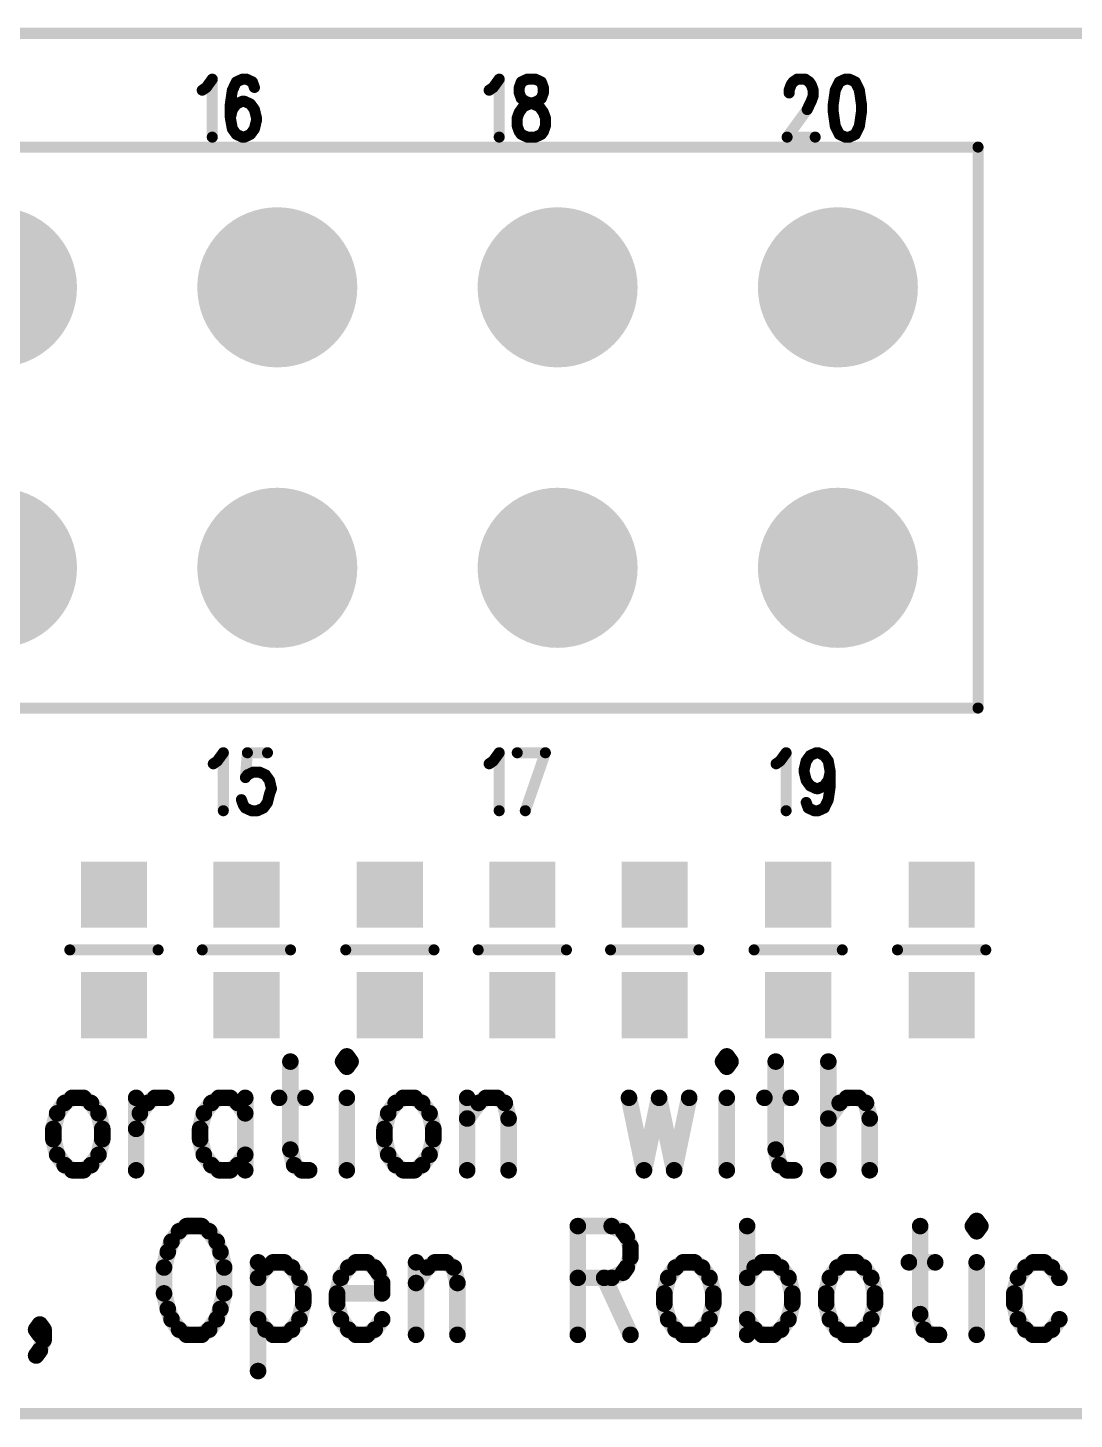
# Model space of a CAD drawing. Extents: x 97 to 206, y 100 to 175.
# Drawn here: x 166.82 to 176.3, y 162.45 to 175.05 of the extents above; entities that cross this region are included whole.
import ezdxf

# ---------------------------------------------------------------- set-up
doc = ezdxf.new("R2010")
doc.units = 0
doc.layers.get('0').update_dxf_attribs({"linetype": 'CONTINUOUS'})
doc.layers.add('MASK-TOP_PHO', color=10, linetype='CONTINUOUS')
doc.layers.add('SILK-TOP_PHO', color=9, linetype='CONTINUOUS')

# ---------------------------------------------------------------- blocks, each defined once
blk = doc.blocks.new('ROUND_1')
at = {"const_width": 0.050038}
blk.add_lwpolyline([(-0.025018, 0, 1), (0.025018, 0, 1)], format="xyb", close=True, dxfattribs=at)
blk = doc.blocks.new('ROUND_61')
at = {"const_width": 0.075056}
blk.add_lwpolyline([(-0.037528, 0, 1), (0.037528, 0, 1)], format="xyb", close=True, dxfattribs=at)
blk = doc.blocks.new('SQUARE_191')
blk.add_solid([(0.299974, 0.299974), (0.299974, -0.299974), (-0.299974, 0.299974), (-0.299974, -0.299974)])
blk = doc.blocks.new('ROUND_235')
at = {"const_width": 0.725042}
blk.add_lwpolyline([(-0.362522, 0, 1), (0.362522, 0, 1)], format="xyb", close=True, dxfattribs=at)

msp = doc.modelspace()

# ---------------------------------------------------------------- linework, layer by layer
at = {"layer": 'MASK-TOP_PHO', "const_width": 0.100076}
msp.add_lwpolyline([(102.00005, 174.999904), (203.000102, 174.999904)], dxfattribs=at)
at = {"layer": 'SILK-TOP_PHO'}
for points, const_width in [([(102.00005, 174.999904), (203.000102, 174.999904)], 0.100076), ([(168.43629, 174.509938), (168.4909, 174.585122)], 0.100076), ([(168.4909, 174.585122), (168.4909, 174.060104)], 0.100076), ([(168.763696, 174.585122), (168.709086, 174.559976)], 0.100076), ([(168.800018, 174.585122), (168.763696, 174.585122)], 0.100076), ([(168.854628, 174.559976), (168.800018, 174.585122)], 0.100076), ([(171.036488, 174.509938), (171.090844, 174.585122)], 0.100076), ([(171.090844, 174.585122), (171.090844, 174.060104)], 0.100076), ([(171.345352, 174.585122), (171.290996, 174.559976)], 0.100076), ([(171.41825, 174.585122), (171.345352, 174.585122)], 0.100076), ([(171.472606, 174.559976), (171.41825, 174.585122)], 0.100076), ([(173.754542, 174.559976), (173.790864, 174.585122)], 0.100076), ([(173.790864, 174.585122), (173.863762, 174.585122)], 0.100076), ([(173.863762, 174.585122), (173.900084, 174.559976)], 0.100076), ([(174.227236, 174.585122), (174.172626, 174.559976)], 0.100076), ([(174.263558, 174.585122), (174.227236, 174.585122)], 0.100076), ([(174.318168, 174.559976), (174.263558, 174.585122)], 0.100076), ([(168.399968, 174.485046), (168.43629, 174.509938)], 0.100076), ([(168.672764, 174.485046), (168.654476, 174.360078)], 0.100076), ([(168.709086, 174.559976), (168.672764, 174.485046)], 0.100076), ([(168.872662, 174.509938), (168.854628, 174.559976)], 0.100076), ([(170.999912, 174.485046), (171.036488, 174.509938)], 0.100076), ([(171.290996, 174.559976), (171.272708, 174.509938)], 0.100076), ([(171.272708, 174.509938), (171.272708, 174.4599)], 0.100076), ([(171.272708, 174.4599), (171.290996, 174.410116)], 0.100076), ([(171.490894, 174.509938), (171.472606, 174.559976)], 0.100076), ([(171.472606, 174.410116), (171.490894, 174.4599)], 0.100076), ([(171.490894, 174.4599), (171.490894, 174.509938)], 0.100076), ([(173.71822, 174.485046), (173.736254, 174.535084)], 0.100076), ([(173.71822, 174.4599), (173.71822, 174.485046)], 0.100076), ([(173.736254, 174.535084), (173.754542, 174.559976)], 0.100076), ([(173.900084, 174.559976), (173.918118, 174.535084)], 0.100076), ([(173.918118, 174.535084), (173.936406, 174.485046)], 0.100076), ([(173.936406, 174.485046), (173.936406, 174.435008)], 0.100076), ([(174.136304, 174.485046), (174.11827, 174.360078)], 0.100076), ([(174.172626, 174.559976), (174.136304, 174.485046)], 0.100076), ([(174.35449, 174.485046), (174.318168, 174.559976)], 0.100076), ([(174.372778, 174.360078), (174.35449, 174.485046)], 0.100076), ([(168.654476, 174.360078), (168.654476, 174.23511)], 0.100076), ([(168.709086, 174.360078), (168.672764, 174.31004)], 0.100076), ([(168.763696, 174.38497), (168.709086, 174.360078)], 0.100076), ([(168.78173, 174.38497), (168.763696, 174.38497)], 0.100076), ([(168.83634, 174.360078), (168.78173, 174.38497)], 0.100076), ([(168.872662, 174.31004), (168.83634, 174.360078)], 0.100076), ([(171.272708, 174.284894), (171.30903, 174.334932)], 0.100076), ([(171.290996, 174.410116), (171.327318, 174.38497)], 0.100076), ([(171.30903, 174.334932), (171.36364, 174.360078)], 0.100076), ([(171.327318, 174.38497), (171.399962, 174.360078)], 0.100076), ([(171.36364, 174.360078), (171.436284, 174.38497)], 0.100076), ([(171.399962, 174.360078), (171.454572, 174.334932)], 0.100076), ([(171.436284, 174.38497), (171.472606, 174.410116)], 0.100076), ([(171.454572, 174.334932), (171.490894, 174.284894)], 0.100076), ([(173.918118, 174.38497), (173.881796, 174.31004)], 0.100076), ([(173.936406, 174.435008), (173.918118, 174.38497)], 0.100076), ([(174.11827, 174.360078), (174.11827, 174.284894)], 0.100076), ([(174.372778, 174.284894), (174.372778, 174.360078)], 0.100076), ([(168.672764, 174.31004), (168.654476, 174.23511)], 0.100076), ([(168.654476, 174.23511), (168.672764, 174.135034)], 0.100076), ([(168.89095, 174.23511), (168.872662, 174.31004)], 0.100076), ([(168.872662, 174.135034), (168.89095, 174.209964)], 0.100076), ([(168.89095, 174.209964), (168.89095, 174.23511)], 0.100076), ([(171.25442, 174.23511), (171.272708, 174.284894)], 0.100076), ([(171.25442, 174.159926), (171.25442, 174.23511)], 0.100076), ([(171.490894, 174.284894), (171.509182, 174.23511)], 0.100076), ([(171.509182, 174.23511), (171.509182, 174.159926)], 0.100076), ([(173.881796, 174.31004), (173.699932, 174.060104)], 0.100076), ([(174.11827, 174.284894), (174.136304, 174.159926)], 0.100076), ([(174.35449, 174.159926), (174.372778, 174.284894)], 0.100076), ([(168.672764, 174.135034), (168.709086, 174.084996)], 0.100076), ([(168.709086, 174.084996), (168.763696, 174.060104)], 0.100076), ([(168.78173, 174.060104), (168.83634, 174.084996)], 0.100076), ([(168.83634, 174.084996), (168.872662, 174.135034)], 0.100076), ([(171.272708, 174.109888), (171.25442, 174.159926)], 0.100076), ([(171.290996, 174.084996), (171.272708, 174.109888)], 0.100076), ([(171.345352, 174.060104), (171.290996, 174.084996)], 0.100076), ([(171.472606, 174.084996), (171.41825, 174.060104)], 0.100076), ([(171.490894, 174.109888), (171.472606, 174.084996)], 0.100076), ([(171.509182, 174.159926), (171.490894, 174.109888)], 0.100076), ([(174.136304, 174.159926), (174.172626, 174.084996)], 0.100076), ([(174.172626, 174.084996), (174.227236, 174.060104)], 0.100076), ([(174.263558, 174.060104), (174.318168, 174.084996)], 0.100076), ([(174.318168, 174.084996), (174.35449, 174.159926)], 0.100076), ([(163.999926, 173.969934), (175.429926, 173.969934)], 0.100076), ([(168.763696, 174.060104), (168.78173, 174.060104)], 0.100076), ([(171.41825, 174.060104), (171.345352, 174.060104)], 0.100076), ([(173.699932, 174.060104), (173.95444, 174.060104)], 0.100076), ([(174.227236, 174.060104), (174.263558, 174.060104)], 0.100076), ([(175.429926, 173.969934), (175.429926, 168.889934)], 0.100076), ([(175.429926, 168.889934), (150.029926, 168.889934)], 0.100076), ([(168.536366, 168.410128), (168.590976, 168.485058)], 0.100076), ([(168.590976, 168.485058), (168.590976, 167.96004)], 0.100076), ([(168.809162, 168.485058), (168.790874, 168.260014)], 0.100076), ([(168.991026, 168.485058), (168.809162, 168.485058)], 0.100076), ([(171.036488, 168.410128), (171.090844, 168.485058)], 0.100076), ([(171.090844, 168.485058), (171.090844, 167.96004)], 0.100076), ([(171.25442, 168.485058), (171.509182, 168.485058)], 0.100076), ([(171.509182, 168.485058), (171.327318, 167.96004)], 0.100076), ([(173.636432, 168.410128), (173.690788, 168.485058)], 0.100076), ([(173.690788, 168.485058), (173.690788, 167.96004)], 0.100076), ([(173.872652, 168.410128), (173.908974, 168.459912)], 0.100076), ([(173.908974, 168.459912), (173.963584, 168.485058)], 0.100076), ([(173.963584, 168.485058), (173.981872, 168.485058)], 0.100076), ([(173.981872, 168.485058), (174.036482, 168.459912)], 0.100076), ([(174.036482, 168.459912), (174.072804, 168.410128)], 0.100076), ([(168.500044, 168.384982), (168.536366, 168.410128)], 0.100076), ([(168.809162, 168.284906), (168.863518, 168.310052)], 0.100076), ([(168.863518, 168.310052), (168.918128, 168.310052)], 0.100076), ([(168.918128, 168.310052), (168.972738, 168.284906)], 0.100076), ([(170.999912, 168.384982), (171.036488, 168.410128)], 0.100076), ([(173.60011, 168.384982), (173.636432, 168.410128)], 0.100076), ([(173.854618, 168.334944), (173.872652, 168.410128)], 0.100076), ([(173.854618, 168.310052), (173.854618, 168.334944)], 0.100076), ([(173.872652, 168.235122), (173.854618, 168.310052)], 0.100076), ([(174.072804, 168.410128), (174.090838, 168.310052)], 0.100076), ([(174.090838, 168.310052), (174.072804, 168.235122)], 0.100076), ([(174.090838, 168.310052), (174.090838, 168.185084)], 0.100076), ([(168.790874, 168.260014), (168.809162, 168.284906)], 0.100076), ([(168.972738, 168.284906), (169.00906, 168.235122)], 0.100076), ([(169.00906, 168.235122), (169.027348, 168.159938)], 0.100076), ([(169.027348, 168.159938), (169.00906, 168.1099)], 0.100076), ([(173.908974, 168.185084), (173.872652, 168.235122)], 0.100076), ([(173.963584, 168.159938), (173.908974, 168.185084)], 0.100076), ([(173.981872, 168.159938), (173.963584, 168.159938)], 0.100076), ([(174.036482, 168.185084), (173.981872, 168.159938)], 0.100076), ([(174.072804, 168.235122), (174.036482, 168.185084)], 0.100076), ([(174.090838, 168.185084), (174.072804, 168.060116)], 0.100076), ([(168.77284, 168.010078), (168.754552, 168.060116)], 0.100076), ([(168.991026, 168.03497), (168.95445, 167.984932)], 0.100076), ([(169.00906, 168.1099), (168.991026, 168.03497)], 0.100076), ([(173.89094, 167.984932), (173.872652, 168.03497)], 0.100076), ([(174.072804, 168.060116), (174.036482, 167.984932)], 0.100076), ([(168.790874, 167.984932), (168.77284, 168.010078)], 0.100076), ([(168.845484, 167.96004), (168.790874, 167.984932)], 0.100076), ([(168.900094, 167.96004), (168.845484, 167.96004)], 0.100076), ([(168.95445, 167.984932), (168.900094, 167.96004)], 0.100076), ([(173.94555, 167.96004), (173.89094, 167.984932)], 0.100076), ([(173.981872, 167.96004), (173.94555, 167.96004)], 0.100076), ([(174.036482, 167.984932), (173.981872, 167.96004)], 0.100076), ([(167.999918, 166.699946), (167.200072, 166.699946)], 0.100076), ([(168.399968, 166.699946), (169.200068, 166.699946)], 0.100076), ([(170.50004, 166.699946), (169.69994, 166.699946)], 0.100076), ([(170.90009, 166.699946), (171.699936, 166.699946)], 0.100076), ([(172.900086, 166.699946), (172.099986, 166.699946)], 0.100076), ([(173.399958, 166.699946), (174.200058, 166.699946)], 0.100076), ([(175.50003, 166.699946), (174.69993, 166.699946)], 0.100076), ([(169.198544, 165.688264), (169.198544, 164.891466)], 0.150114), ([(169.709846, 165.735254), (169.67581, 165.688264)], 0.150114), ([(169.67581, 165.688264), (169.709846, 165.641528)], 0.150114), ([(169.744136, 165.688264), (169.709846, 165.735254)], 0.150114), ([(169.709846, 165.641528), (169.744136, 165.688264)], 0.150114), ([(173.15307, 165.735254), (173.119034, 165.688264)], 0.150114), ([(173.119034, 165.688264), (173.15307, 165.641528)], 0.150114), ([(173.187106, 165.688264), (173.15307, 165.735254)], 0.150114), ([(173.15307, 165.641528), (173.187106, 165.688264)], 0.150114), ([(173.5963, 165.688264), (173.5963, 164.891466)], 0.150114), ([(174.073566, 165.688264), (174.073566, 164.704014)], 0.150114), ([(167.153082, 165.31336), (167.08501, 165.219634)], 0.150114), ([(167.221408, 165.360096), (167.153082, 165.31336)], 0.150114), ([(167.323516, 165.360096), (167.221408, 165.360096)], 0.150114), ([(167.391842, 165.31336), (167.323516, 165.360096)], 0.150114), ([(167.459914, 165.219634), (167.391842, 165.31336)], 0.150114), ([(167.800782, 165.360096), (167.800782, 164.704014)], 0.150114), ([(167.834818, 165.219634), (167.903144, 165.31336)], 0.150114), ([(167.903144, 165.31336), (167.971216, 165.360096)], 0.150114), ([(167.971216, 165.360096), (168.073578, 165.360096)], 0.150114), ([(168.482772, 165.31336), (168.414446, 165.219634)], 0.150114), ([(168.550844, 165.360096), (168.482772, 165.31336)], 0.150114), ([(168.653206, 165.360096), (168.550844, 165.360096)], 0.150114), ([(168.721278, 165.31336), (168.653206, 165.360096)], 0.150114), ([(168.789604, 165.219634), (168.721278, 165.31336)], 0.150114), ([(168.789604, 165.360096), (168.789604, 164.704014)], 0.150114), ([(169.096182, 165.360096), (169.334942, 165.360096)], 0.150114), ([(169.709846, 165.360096), (169.709846, 164.704014)], 0.150114), ([(170.153076, 165.31336), (170.085004, 165.219634)], 0.150114), ([(170.221402, 165.360096), (170.153076, 165.31336)], 0.150114), ([(170.32351, 165.360096), (170.221402, 165.360096)], 0.150114), ([(170.391836, 165.31336), (170.32351, 165.360096)], 0.150114), ([(170.459908, 165.219634), (170.391836, 165.31336)], 0.150114), ([(170.800776, 165.360096), (170.800776, 164.704014)], 0.150114), ([(170.800776, 165.172644), (170.903138, 165.31336)], 0.150114), ([(170.903138, 165.31336), (170.97121, 165.360096)], 0.150114), ([(170.97121, 165.360096), (171.073572, 165.360096)], 0.150114), ([(171.073572, 165.360096), (171.141644, 165.31336)], 0.150114), ([(171.141644, 165.31336), (171.175934, 165.172644)], 0.150114), ([(172.266864, 165.360096), (172.403008, 164.704014)], 0.150114), ([(172.539406, 165.360096), (172.403008, 164.704014)], 0.150114), ([(172.539406, 165.360096), (172.675804, 164.704014)], 0.150114), ([(172.812202, 165.360096), (172.675804, 164.704014)], 0.150114), ([(173.15307, 165.360096), (173.15307, 164.704014)], 0.150114), ([(173.493938, 165.360096), (173.732698, 165.360096)], 0.150114), ([(174.073566, 165.172644), (174.175928, 165.31336)], 0.150114), ([(174.175928, 165.31336), (174.244, 165.360096)], 0.150114), ([(174.244, 165.360096), (174.346362, 165.360096)], 0.150114), ([(174.346362, 165.360096), (174.414434, 165.31336)], 0.150114), ([(174.414434, 165.31336), (174.44847, 165.172644)], 0.150114), ([(167.08501, 165.219634), (167.05072, 165.078918)], 0.150114), ([(167.49395, 165.078918), (167.459914, 165.219634)], 0.150114), ([(167.800782, 165.078918), (167.834818, 165.219634)], 0.150114), ([(168.414446, 165.219634), (168.38041, 165.078918)], 0.150114), ([(170.085004, 165.219634), (170.050968, 165.078918)], 0.150114), ([(170.493944, 165.078918), (170.459908, 165.219634)], 0.150114), ([(171.175934, 165.172644), (171.175934, 164.704014)], 0.150114), ([(174.44847, 165.172644), (174.44847, 164.704014)], 0.150114), ([(167.05072, 165.078918), (167.05072, 164.985192)], 0.150114), ([(167.05072, 164.985192), (167.08501, 164.844476)], 0.150114), ([(167.459914, 164.844476), (167.49395, 164.985192)], 0.150114), ([(167.49395, 164.985192), (167.49395, 165.078918)], 0.150114), ([(168.38041, 165.078918), (168.38041, 164.985192)], 0.150114), ([(168.38041, 164.985192), (168.414446, 164.844476)], 0.150114), ([(170.050968, 165.078918), (170.050968, 164.985192)], 0.150114), ([(170.050968, 164.985192), (170.085004, 164.844476)], 0.150114), ([(170.459908, 164.844476), (170.493944, 164.985192)], 0.150114), ([(170.493944, 164.985192), (170.493944, 165.078918)], 0.150114), ([(169.198544, 164.891466), (169.23258, 164.75075)], 0.150114), ([(173.5963, 164.891466), (173.630336, 164.75075)], 0.150114), ([(167.08501, 164.844476), (167.153082, 164.75075)], 0.150114), ([(167.153082, 164.75075), (167.221408, 164.704014)], 0.150114), ([(167.323516, 164.704014), (167.391842, 164.75075)], 0.150114), ([(167.391842, 164.75075), (167.459914, 164.844476)], 0.150114), ([(168.414446, 164.844476), (168.482772, 164.75075)], 0.150114), ([(168.482772, 164.75075), (168.550844, 164.704014)], 0.150114), ([(168.653206, 164.704014), (168.721278, 164.75075)], 0.150114), ([(168.721278, 164.75075), (168.789604, 164.844476)], 0.150114), ([(169.23258, 164.75075), (169.300906, 164.704014)], 0.150114), ([(170.085004, 164.844476), (170.153076, 164.75075)], 0.150114), ([(170.153076, 164.75075), (170.221402, 164.704014)], 0.150114), ([(170.32351, 164.704014), (170.391836, 164.75075)], 0.150114), ([(170.391836, 164.75075), (170.459908, 164.844476)], 0.150114), ([(173.630336, 164.75075), (173.698662, 164.704014)], 0.150114), ([(167.221408, 164.704014), (167.323516, 164.704014)], 0.150114), ([(168.550844, 164.704014), (168.653206, 164.704014)], 0.150114), ([(169.300906, 164.704014), (169.368978, 164.704014)], 0.150114), ([(170.221402, 164.704014), (170.32351, 164.704014)], 0.150114), ([(173.698662, 164.704014), (173.766734, 164.704014)], 0.150114), ([(175.416972, 164.24529), (175.382936, 164.198554)], 0.150114), ([(175.451262, 164.198554), (175.416972, 164.24529)], 0.150114), ([(168.189656, 164.151564), (168.121584, 164.057838)], 0.150114), ([(168.257982, 164.198554), (168.189656, 164.151564)], 0.150114), ([(168.39438, 164.198554), (168.257982, 164.198554)], 0.150114), ([(168.462452, 164.151564), (168.39438, 164.198554)], 0.150114), ([(168.530778, 164.057838), (168.462452, 164.151564)], 0.150114), ([(171.803314, 164.198554), (171.803314, 163.21405)], 0.150114), ([(171.803314, 164.198554), (172.110146, 164.198554)], 0.150114), ([(172.110146, 164.198554), (172.212508, 164.151564)], 0.150114), ([(172.212508, 164.151564), (172.246544, 164.104574)], 0.150114), ([(172.246544, 164.104574), (172.28058, 164.010848)], 0.150114), ([(173.337474, 164.198554), (173.337474, 163.21405)], 0.150114), ([(174.90567, 164.198554), (174.90567, 163.401502)], 0.150114), ([(175.382936, 164.198554), (175.416972, 164.151564)], 0.150114), ([(175.416972, 164.151564), (175.451262, 164.198554)], 0.150114), ([(168.121584, 164.057838), (168.087548, 163.964112)], 0.150114), ([(168.564814, 163.964112), (168.530778, 164.057838)], 0.150114), ([(172.28058, 164.010848), (172.28058, 163.917122)], 0.150114), ([(168.087548, 163.964112), (168.053512, 163.823396)], 0.150114), ([(168.59885, 163.823396), (168.564814, 163.964112)], 0.150114), ([(168.905682, 163.870386), (168.905682, 162.885882)], 0.150114), ([(168.973754, 163.823396), (169.04208, 163.870386)], 0.150114), ([(169.04208, 163.870386), (169.144442, 163.870386)], 0.150114), ([(169.144442, 163.870386), (169.212514, 163.823396)], 0.150114), ([(169.792142, 163.870386), (169.723816, 163.823396)], 0.150114), ([(169.89425, 163.870386), (169.792142, 163.870386)], 0.150114), ([(169.962576, 163.823396), (169.89425, 163.870386)], 0.150114), ([(170.33748, 163.870386), (170.33748, 163.21405)], 0.150114), ([(170.439842, 163.823396), (170.507914, 163.870386)], 0.150114), ([(170.507914, 163.870386), (170.610276, 163.870386)], 0.150114), ([(170.610276, 163.870386), (170.678348, 163.823396)], 0.150114), ([(172.28058, 163.917122), (172.246544, 163.823396)], 0.150114), ([(172.757846, 163.870386), (172.689774, 163.823396)], 0.150114), ([(172.860208, 163.870386), (172.757846, 163.870386)], 0.150114), ([(172.928534, 163.823396), (172.860208, 163.870386)], 0.150114), ([(173.4058, 163.823396), (173.473872, 163.870386)], 0.150114), ([(173.473872, 163.870386), (173.576234, 163.870386)], 0.150114), ([(173.576234, 163.870386), (173.644306, 163.823396)], 0.150114), ([(174.223934, 163.870386), (174.155608, 163.823396)], 0.150114), ([(174.326042, 163.870386), (174.223934, 163.870386)], 0.150114), ([(174.394368, 163.823396), (174.326042, 163.870386)], 0.150114), ([(174.803308, 163.870386), (175.042068, 163.870386)], 0.150114), ([(175.416972, 163.870386), (175.416972, 163.21405)], 0.150114), ([(175.928528, 163.870386), (175.860202, 163.823396)], 0.150114), ([(176.030636, 163.870386), (175.928528, 163.870386)], 0.150114), ([(176.098962, 163.823396), (176.030636, 163.870386)], 0.150114), ([(168.053512, 163.823396), (168.053512, 163.588954)], 0.150114), ([(168.59885, 163.588954), (168.59885, 163.823396)], 0.150114), ([(168.905682, 163.72967), (168.973754, 163.823396)], 0.150114), ([(169.212514, 163.823396), (169.280586, 163.72967)], 0.150114), ([(169.280586, 163.72967), (169.314876, 163.588954)], 0.150114), ([(169.655744, 163.72967), (169.621708, 163.588954)], 0.150114), ([(169.723816, 163.823396), (169.655744, 163.72967)], 0.150114), ([(169.996612, 163.77666), (169.962576, 163.823396)], 0.150114), ([(170.030648, 163.682934), (169.996612, 163.77666)], 0.150114), ([(170.33748, 163.682934), (170.439842, 163.823396)], 0.150114), ([(170.678348, 163.823396), (170.712384, 163.682934)], 0.150114), ([(172.110146, 163.72967), (171.803314, 163.72967)], 0.150114), ([(172.042074, 163.72967), (172.28058, 163.21405)], 0.150114), ([(172.212508, 163.77666), (172.110146, 163.72967)], 0.150114), ([(172.246544, 163.823396), (172.212508, 163.77666)], 0.150114), ([(172.621702, 163.72967), (172.587412, 163.588954)], 0.150114), ([(172.689774, 163.823396), (172.621702, 163.72967)], 0.150114), ([(172.996606, 163.72967), (172.928534, 163.823396)], 0.150114), ([(173.030642, 163.588954), (172.996606, 163.72967)], 0.150114), ([(173.337474, 163.72967), (173.4058, 163.823396)], 0.150114), ([(173.644306, 163.823396), (173.712378, 163.72967)], 0.150114), ([(173.712378, 163.72967), (173.746668, 163.588954)], 0.150114), ([(174.087536, 163.72967), (174.0535, 163.588954)], 0.150114), ([(174.155608, 163.823396), (174.087536, 163.72967)], 0.150114), ([(174.46244, 163.72967), (174.394368, 163.823396)], 0.150114), ([(174.496476, 163.588954), (174.46244, 163.72967)], 0.150114), ([(175.79213, 163.72967), (175.75784, 163.588954)], 0.150114), ([(175.860202, 163.823396), (175.79213, 163.72967)], 0.150114), ([(176.167034, 163.72967), (176.098962, 163.823396)], 0.150114), ([(170.030648, 163.588954), (170.030648, 163.682934)], 0.150114), ([(170.712384, 163.682934), (170.712384, 163.21405)], 0.150114), ([(168.053512, 163.588954), (168.087548, 163.448492)], 0.150114), ([(168.564814, 163.448492), (168.59885, 163.588954)], 0.150114), ([(169.314876, 163.495228), (169.280586, 163.354766)], 0.150114), ([(169.314876, 163.588954), (169.314876, 163.495228)], 0.150114), ([(169.621708, 163.588954), (170.030648, 163.588954)], 0.150114), ([(169.621708, 163.588954), (169.621708, 163.495228)], 0.150114), ([(169.621708, 163.495228), (169.655744, 163.354766)], 0.150114), ([(172.587412, 163.588954), (172.587412, 163.495228)], 0.150114), ([(172.587412, 163.495228), (172.621702, 163.354766)], 0.150114), ([(172.996606, 163.354766), (173.030642, 163.495228)], 0.150114), ([(173.030642, 163.495228), (173.030642, 163.588954)], 0.150114), ([(173.746668, 163.495228), (173.712378, 163.354766)], 0.150114), ([(173.746668, 163.588954), (173.746668, 163.495228)], 0.150114), ([(174.0535, 163.588954), (174.0535, 163.495228)], 0.150114), ([(174.0535, 163.495228), (174.087536, 163.354766)], 0.150114), ([(174.46244, 163.354766), (174.496476, 163.495228)], 0.150114), ([(174.496476, 163.495228), (174.496476, 163.588954)], 0.150114), ([(175.75784, 163.588954), (175.75784, 163.495228)], 0.150114), ([(175.75784, 163.495228), (175.79213, 163.354766)], 0.150114), ([(168.087548, 163.448492), (168.121584, 163.354766)], 0.150114), ([(168.121584, 163.354766), (168.189656, 163.26104)], 0.150114), ([(168.462452, 163.26104), (168.530778, 163.354766)], 0.150114), ([(168.530778, 163.354766), (168.564814, 163.448492)], 0.150114), ([(168.973754, 163.26104), (168.905682, 163.354766)], 0.150114), ([(169.280586, 163.354766), (169.212514, 163.26104)], 0.150114), ([(169.655744, 163.354766), (169.723816, 163.26104)], 0.150114), ([(169.962576, 163.26104), (170.030648, 163.354766)], 0.150114), ([(172.621702, 163.354766), (172.689774, 163.26104)], 0.150114), ([(172.928534, 163.26104), (172.996606, 163.354766)], 0.150114), ([(173.4058, 163.26104), (173.337474, 163.354766)], 0.150114), ([(173.712378, 163.354766), (173.644306, 163.26104)], 0.150114), ([(174.087536, 163.354766), (174.155608, 163.26104)], 0.150114), ([(174.394368, 163.26104), (174.46244, 163.354766)], 0.150114), ([(174.90567, 163.401502), (174.939706, 163.26104)], 0.150114), ([(175.79213, 163.354766), (175.860202, 163.26104)], 0.150114), ([(176.098962, 163.26104), (176.167034, 163.354766)], 0.150114), ([(166.894256, 163.26104), (166.928292, 163.307776)], 0.150114), ([(166.928292, 163.21405), (166.894256, 163.26104)], 0.150114), ([(166.928292, 163.307776), (166.962582, 163.26104)], 0.150114), ([(166.962582, 163.26104), (166.928292, 163.21405)], 0.150114), ([(166.962582, 163.26104), (166.962582, 163.167314)], 0.150114), ([(168.189656, 163.26104), (168.257982, 163.21405)], 0.150114), ([(168.39438, 163.21405), (168.462452, 163.26104)], 0.150114), ([(169.04208, 163.21405), (168.973754, 163.26104)], 0.150114), ([(169.212514, 163.26104), (169.144442, 163.21405)], 0.150114), ([(169.723816, 163.26104), (169.792142, 163.21405)], 0.150114), ([(169.89425, 163.21405), (169.962576, 163.26104)], 0.150114), ([(172.689774, 163.26104), (172.757846, 163.21405)], 0.150114), ([(172.860208, 163.21405), (172.928534, 163.26104)], 0.150114), ([(173.473872, 163.21405), (173.4058, 163.26104)], 0.150114), ([(173.644306, 163.26104), (173.576234, 163.21405)], 0.150114), ([(174.155608, 163.26104), (174.223934, 163.21405)], 0.150114), ([(174.326042, 163.21405), (174.394368, 163.26104)], 0.150114), ([(174.939706, 163.26104), (175.008032, 163.21405)], 0.150114), ([(175.860202, 163.26104), (175.928528, 163.21405)], 0.150114), ([(176.030636, 163.21405), (176.098962, 163.26104)], 0.150114), ([(166.962582, 163.167314), (166.928292, 163.073334)], 0.150114), ([(168.257982, 163.21405), (168.39438, 163.21405)], 0.150114), ([(169.144442, 163.21405), (169.04208, 163.21405)], 0.150114), ([(169.792142, 163.21405), (169.89425, 163.21405)], 0.150114), ([(172.757846, 163.21405), (172.860208, 163.21405)], 0.150114), ([(173.576234, 163.21405), (173.473872, 163.21405)], 0.150114), ([(174.223934, 163.21405), (174.326042, 163.21405)], 0.150114), ([(175.008032, 163.21405), (175.076104, 163.21405)], 0.150114), ([(175.928528, 163.21405), (176.030636, 163.21405)], 0.150114), ([(166.928292, 163.073334), (166.894256, 163.026598)], 0.150114), ([(140.24991, 162.500056), (191.499998, 162.500056)], 0.100076)]:
    msp.add_lwpolyline(points, dxfattribs=dict(at, const_width=const_width))

# ---------------------------------------------------------------- block references
at = {"layer": 'MASK-TOP_PHO'}
for name, p in [('ROUND_235', (166.539926, 172.699934)), ('ROUND_235', (169.079926, 172.699934)), ('ROUND_235', (171.619926, 172.699934)), ('ROUND_235', (174.159926, 172.699934)), ('ROUND_235', (166.539926, 170.159934)), ('ROUND_235', (169.079926, 170.159934)), ('ROUND_235', (171.619926, 170.159934)), ('ROUND_235', (174.159926, 170.159934)), ('SQUARE_191', (167.600122, 167.200072)), ('SQUARE_191', (168.800018, 167.200072)), ('SQUARE_191', (170.09999, 167.200072)), ('SQUARE_191', (171.299886, 167.200072)), ('SQUARE_191', (172.500036, 167.200072)), ('SQUARE_191', (173.800008, 167.200072)), ('SQUARE_191', (175.09998, 167.200072)), ('SQUARE_191', (167.600122, 166.200074)), ('SQUARE_191', (168.800018, 166.200074)), ('SQUARE_191', (170.09999, 166.200074)), ('SQUARE_191', (171.299886, 166.200074)), ('SQUARE_191', (172.500036, 166.200074)), ('SQUARE_191', (173.800008, 166.200074)), ('SQUARE_191', (175.09998, 166.200074))]:
    msp.add_blockref(name, p, dxfattribs=at)
at = {"layer": 'SILK-TOP_PHO'}
for name, p in [('ROUND_1', (168.4909, 174.585122)), ('ROUND_1', (168.763696, 174.585122)), ('ROUND_1', (168.800018, 174.585122)), ('ROUND_1', (171.090844, 174.585122)), ('ROUND_1', (171.345352, 174.585122)), ('ROUND_1', (171.345352, 174.585122)), ('ROUND_1', (171.41825, 174.585122)), ('ROUND_1', (173.790864, 174.585122)), ('ROUND_1', (173.863762, 174.585122)), ('ROUND_1', (174.227236, 174.585122)), ('ROUND_1', (174.227236, 174.585122)), ('ROUND_1', (174.263558, 174.585122)), ('ROUND_1', (168.399968, 174.485046)), ('ROUND_1', (168.43629, 174.509938)), ('ROUND_1', (168.672764, 174.485046)), ('ROUND_1', (168.709086, 174.559976)), ('ROUND_1', (168.854628, 174.559976)), ('ROUND_1', (168.872662, 174.509938)), ('ROUND_1', (170.999912, 174.485046)), ('ROUND_1', (171.036488, 174.509938)), ('ROUND_1', (171.272708, 174.509938)), ('ROUND_1', (171.272708, 174.4599)), ('ROUND_1', (171.290996, 174.559976)), ('ROUND_1', (171.472606, 174.559976)), ('ROUND_1', (171.490894, 174.509938)), ('ROUND_1', (171.490894, 174.4599)), ('ROUND_1', (173.71822, 174.485046)), ('ROUND_1', (173.71822, 174.4599)), ('ROUND_1', (173.736254, 174.535084)), ('ROUND_1', (173.754542, 174.559976)), ('ROUND_1', (173.900084, 174.559976)), ('ROUND_1', (173.918118, 174.535084)), ('ROUND_1', (173.936406, 174.485046)), ('ROUND_1', (174.136304, 174.485046)), ('ROUND_1', (174.172626, 174.559976)), ('ROUND_1', (174.318168, 174.559976)), ('ROUND_1', (174.35449, 174.485046)), ('ROUND_1', (168.654476, 174.360078)), ('ROUND_1', (168.709086, 174.360078)), ('ROUND_1', (168.763696, 174.38497)), ('ROUND_1', (168.78173, 174.38497)), ('ROUND_1', (168.83634, 174.360078)), ('ROUND_1', (171.290996, 174.410116)), ('ROUND_1', (171.30903, 174.334932)), ('ROUND_1', (171.327318, 174.38497)), ('ROUND_1', (171.36364, 174.360078)), ('ROUND_1', (171.399962, 174.360078)), ('ROUND_1', (171.436284, 174.38497)), ('ROUND_1', (171.454572, 174.334932)), ('ROUND_1', (171.472606, 174.410116)), ('ROUND_1', (173.918118, 174.38497)), ('ROUND_1', (173.936406, 174.435008)), ('ROUND_1', (174.11827, 174.360078)), ('ROUND_1', (174.372778, 174.360078)), ('ROUND_1', (168.654476, 174.23511)), ('ROUND_1', (168.654476, 174.23511)), ('ROUND_1', (168.672764, 174.31004)), ('ROUND_1', (168.872662, 174.31004)), ('ROUND_1', (168.89095, 174.23511)), ('ROUND_1', (168.89095, 174.209964)), ('ROUND_1', (171.25442, 174.23511)), ('ROUND_1', (171.272708, 174.284894)), ('ROUND_1', (171.490894, 174.284894)), ('ROUND_1', (171.509182, 174.23511)), ('ROUND_1', (173.881796, 174.31004)), ('ROUND_1', (174.11827, 174.284894)), ('ROUND_1', (174.372778, 174.284894)), ('ROUND_1', (168.672764, 174.135034)), ('ROUND_1', (168.709086, 174.084996)), ('ROUND_1', (168.83634, 174.084996)), ('ROUND_1', (168.872662, 174.135034)), ('ROUND_1', (171.25442, 174.159926)), ('ROUND_1', (171.272708, 174.109888)), ('ROUND_1', (171.290996, 174.084996)), ('ROUND_1', (171.472606, 174.084996)), ('ROUND_1', (171.490894, 174.109888)), ('ROUND_1', (171.509182, 174.159926)), ('ROUND_1', (174.136304, 174.159926)), ('ROUND_1', (174.172626, 174.084996)), ('ROUND_1', (174.318168, 174.084996)), ('ROUND_1', (174.35449, 174.159926)), ('ROUND_1', (168.4909, 174.060104)), ('ROUND_1', (168.763696, 174.060104)), ('ROUND_1', (168.78173, 174.060104)), ('ROUND_1', (171.090844, 174.060104)), ('ROUND_1', (171.345352, 174.060104)), ('ROUND_1', (171.41825, 174.060104)), ('ROUND_1', (173.699932, 174.060104)), ('ROUND_1', (173.95444, 174.060104)), ('ROUND_1', (174.227236, 174.060104)), ('ROUND_1', (174.263558, 174.060104)), ('ROUND_1', (175.429926, 173.969934)), ('ROUND_1', (175.429926, 168.889934)), ('ROUND_1', (168.590976, 168.485058)), ('ROUND_1', (168.809162, 168.485058)), ('ROUND_1', (168.991026, 168.485058)), ('ROUND_1', (171.090844, 168.485058)), ('ROUND_1', (171.25442, 168.485058)), ('ROUND_1', (171.509182, 168.485058)), ('ROUND_1', (171.509182, 168.485058)), ('ROUND_1', (173.690788, 168.485058)), ('ROUND_1', (173.908974, 168.459912)), ('ROUND_1', (173.963584, 168.485058)), ('ROUND_1', (173.981872, 168.485058)), ('ROUND_1', (174.036482, 168.459912)), ('ROUND_1', (168.500044, 168.384982)), ('ROUND_1', (168.536366, 168.410128)), ('ROUND_1', (168.863518, 168.310052)), ('ROUND_1', (168.918128, 168.310052)), ('ROUND_1', (170.999912, 168.384982)), ('ROUND_1', (171.036488, 168.410128)), ('ROUND_1', (173.60011, 168.384982)), ('ROUND_1', (173.636432, 168.410128)), ('ROUND_1', (173.854618, 168.334944)), ('ROUND_1', (173.854618, 168.310052)), ('ROUND_1', (173.872652, 168.410128)), ('ROUND_1', (174.072804, 168.410128)), ('ROUND_1', (174.090838, 168.310052)), ('ROUND_1', (174.090838, 168.310052)), ('ROUND_1', (168.790874, 168.260014)), ('ROUND_1', (168.809162, 168.284906)), ('ROUND_1', (168.972738, 168.284906)), ('ROUND_1', (169.00906, 168.235122)), ('ROUND_1', (169.027348, 168.159938)), ('ROUND_1', (173.872652, 168.235122)), ('ROUND_1', (173.908974, 168.185084)), ('ROUND_1', (173.963584, 168.159938)), ('ROUND_1', (173.981872, 168.159938)), ('ROUND_1', (174.036482, 168.185084)), ('ROUND_1', (174.072804, 168.235122)), ('ROUND_1', (174.090838, 168.185084)), ('ROUND_1', (168.754552, 168.060116)), ('ROUND_1', (168.991026, 168.03497)), ('ROUND_1', (169.00906, 168.1099)), ('ROUND_1', (173.872652, 168.03497)), ('ROUND_1', (174.072804, 168.060116)), ('ROUND_1', (168.590976, 167.96004)), ('ROUND_1', (168.77284, 168.010078)), ('ROUND_1', (168.790874, 167.984932)), ('ROUND_1', (168.845484, 167.96004)), ('ROUND_1', (168.900094, 167.96004)), ('ROUND_1', (168.95445, 167.984932)), ('ROUND_1', (171.090844, 167.96004)), ('ROUND_1', (171.327318, 167.96004)), ('ROUND_1', (173.690788, 167.96004)), ('ROUND_1', (173.89094, 167.984932)), ('ROUND_1', (173.94555, 167.96004)), ('ROUND_1', (173.981872, 167.96004)), ('ROUND_1', (174.036482, 167.984932)), ('ROUND_1', (167.200072, 166.699946)), ('ROUND_1', (167.999918, 166.699946)), ('ROUND_1', (168.399968, 166.699946)), ('ROUND_1', (169.200068, 166.699946)), ('ROUND_1', (169.69994, 166.699946)), ('ROUND_1', (170.50004, 166.699946)), ('ROUND_1', (170.90009, 166.699946)), ('ROUND_1', (171.699936, 166.699946)), ('ROUND_1', (172.099986, 166.699946)), ('ROUND_1', (172.900086, 166.699946)), ('ROUND_1', (173.399958, 166.699946)), ('ROUND_1', (174.200058, 166.699946)), ('ROUND_1', (174.69993, 166.699946)), ('ROUND_1', (175.50003, 166.699946)), ('ROUND_61', (169.198544, 165.688264)), ('ROUND_61', (169.67581, 165.688264)), ('ROUND_61', (169.67581, 165.688264)), ('ROUND_61', (169.709846, 165.735254)), ('ROUND_61', (169.709846, 165.641528)), ('ROUND_61', (169.744136, 165.688264)), ('ROUND_61', (173.119034, 165.688264)), ('ROUND_61', (173.119034, 165.688264)), ('ROUND_61', (173.15307, 165.735254)), ('ROUND_61', (173.15307, 165.641528)), ('ROUND_61', (173.187106, 165.688264)), ('ROUND_61', (173.5963, 165.688264)), ('ROUND_61', (174.073566, 165.688264)), ('ROUND_61', (167.153082, 165.31336)), ('ROUND_61', (167.221408, 165.360096)), ('ROUND_61', (167.221408, 165.360096)), ('ROUND_61', (167.323516, 165.360096)), ('ROUND_61', (167.391842, 165.31336)), ('ROUND_61', (167.800782, 165.360096)), ('ROUND_61', (167.903144, 165.31336)), ('ROUND_61', (167.971216, 165.360096)), ('ROUND_61', (168.073578, 165.360096)), ('ROUND_61', (168.482772, 165.31336)), ('ROUND_61', (168.550844, 165.360096)), ('ROUND_61', (168.653206, 165.360096)), ('ROUND_61', (168.721278, 165.31336)), ('ROUND_61', (168.789604, 165.360096)), ('ROUND_61', (169.096182, 165.360096)), ('ROUND_61', (169.334942, 165.360096)), ('ROUND_61', (169.709846, 165.360096)), ('ROUND_61', (170.153076, 165.31336)), ('ROUND_61', (170.221402, 165.360096)), ('ROUND_61', (170.221402, 165.360096)), ('ROUND_61', (170.32351, 165.360096)), ('ROUND_61', (170.391836, 165.31336)), ('ROUND_61', (170.800776, 165.360096)), ('ROUND_61', (170.903138, 165.31336)), ('ROUND_61', (170.97121, 165.360096)), ('ROUND_61', (171.073572, 165.360096)), ('ROUND_61', (171.141644, 165.31336)), ('ROUND_61', (172.266864, 165.360096)), ('ROUND_61', (172.539406, 165.360096)), ('ROUND_61', (172.539406, 165.360096)), ('ROUND_61', (172.812202, 165.360096)), ('ROUND_61', (173.15307, 165.360096)), ('ROUND_61', (173.493938, 165.360096)), ('ROUND_61', (173.732698, 165.360096)), ('ROUND_61', (174.175928, 165.31336)), ('ROUND_61', (174.244, 165.360096)), ('ROUND_61', (174.346362, 165.360096)), ('ROUND_61', (174.414434, 165.31336)), ('ROUND_61', (167.08501, 165.219634)), ('ROUND_61', (167.459914, 165.219634)), ('ROUND_61', (167.834818, 165.219634)), ('ROUND_61', (168.414446, 165.219634)), ('ROUND_61', (168.789604, 165.219634)), ('ROUND_61', (170.085004, 165.219634)), ('ROUND_61', (170.459908, 165.219634)), ('ROUND_61', (170.800776, 165.172644)), ('ROUND_61', (171.175934, 165.172644)), ('ROUND_61', (174.073566, 165.172644)), ('ROUND_61', (174.44847, 165.172644)), ('ROUND_61', (167.05072, 165.078918)), ('ROUND_61', (167.05072, 164.985192)), ('ROUND_61', (167.49395, 165.078918)), ('ROUND_61', (167.49395, 164.985192)), ('ROUND_61', (167.800782, 165.078918)), ('ROUND_61', (168.38041, 165.078918)), ('ROUND_61', (168.38041, 164.985192)), ('ROUND_61', (170.050968, 165.078918)), ('ROUND_61', (170.050968, 164.985192)), ('ROUND_61', (170.493944, 165.078918)), ('ROUND_61', (170.493944, 164.985192)), ('ROUND_61', (169.198544, 164.891466)), ('ROUND_61', (173.5963, 164.891466)), ('ROUND_61', (167.08501, 164.844476)), ('ROUND_61', (167.153082, 164.75075)), ('ROUND_61', (167.391842, 164.75075)), ('ROUND_61', (167.459914, 164.844476)), ('ROUND_61', (168.414446, 164.844476)), ('ROUND_61', (168.482772, 164.75075)), ('ROUND_61', (168.721278, 164.75075)), ('ROUND_61', (168.789604, 164.844476)), ('ROUND_61', (169.23258, 164.75075)), ('ROUND_61', (170.085004, 164.844476)), ('ROUND_61', (170.153076, 164.75075)), ('ROUND_61', (170.391836, 164.75075)), ('ROUND_61', (170.459908, 164.844476)), ('ROUND_61', (173.630336, 164.75075)), ('ROUND_61', (167.221408, 164.704014)), ('ROUND_61', (167.323516, 164.704014)), ('ROUND_61', (167.800782, 164.704014)), ('ROUND_61', (168.550844, 164.704014)), ('ROUND_61', (168.653206, 164.704014)), ('ROUND_61', (168.789604, 164.704014)), ('ROUND_61', (169.300906, 164.704014)), ('ROUND_61', (169.368978, 164.704014)), ('ROUND_61', (169.709846, 164.704014)), ('ROUND_61', (170.221402, 164.704014)), ('ROUND_61', (170.32351, 164.704014)), ('ROUND_61', (170.800776, 164.704014)), ('ROUND_61', (171.175934, 164.704014)), ('ROUND_61', (172.403008, 164.704014)), ('ROUND_61', (172.403008, 164.704014)), ('ROUND_61', (172.675804, 164.704014)), ('ROUND_61', (172.675804, 164.704014)), ('ROUND_61', (173.15307, 164.704014)), ('ROUND_61', (173.698662, 164.704014)), ('ROUND_61', (173.766734, 164.704014)), ('ROUND_61', (174.073566, 164.704014)), ('ROUND_61', (174.44847, 164.704014)), ('ROUND_61', (175.416972, 164.24529)), ('ROUND_61', (168.189656, 164.151564)), ('ROUND_61', (168.257982, 164.198554)), ('ROUND_61', (168.257982, 164.198554)), ('ROUND_61', (168.39438, 164.198554)), ('ROUND_61', (168.462452, 164.151564)), ('ROUND_61', (171.803314, 164.198554)), ('ROUND_61', (171.803314, 164.198554)), ('ROUND_61', (172.110146, 164.198554)), ('ROUND_61', (172.212508, 164.151564)), ('ROUND_61', (172.246544, 164.104574)), ('ROUND_61', (173.337474, 164.198554)), ('ROUND_61', (174.90567, 164.198554)), ('ROUND_61', (175.382936, 164.198554)), ('ROUND_61', (175.382936, 164.198554)), ('ROUND_61', (175.416972, 164.151564)), ('ROUND_61', (175.451262, 164.198554)), ('ROUND_61', (168.121584, 164.057838)), ('ROUND_61', (168.530778, 164.057838)), ('ROUND_61', (172.28058, 164.010848)), ('ROUND_61', (168.087548, 163.964112)), ('ROUND_61', (168.564814, 163.964112)), ('ROUND_61', (168.905682, 163.870386)), ('ROUND_61', (169.04208, 163.870386)), ('ROUND_61', (169.144442, 163.870386)), ('ROUND_61', (169.792142, 163.870386)), ('ROUND_61', (169.89425, 163.870386)), ('ROUND_61', (170.33748, 163.870386)), ('ROUND_61', (170.507914, 163.870386)), ('ROUND_61', (170.610276, 163.870386)), ('ROUND_61', (172.28058, 163.917122)), ('ROUND_61', (172.757846, 163.870386)), ('ROUND_61', (172.757846, 163.870386)), ('ROUND_61', (172.860208, 163.870386)), ('ROUND_61', (173.473872, 163.870386)), ('ROUND_61', (173.576234, 163.870386)), ('ROUND_61', (174.223934, 163.870386)), ('ROUND_61', (174.223934, 163.870386)), ('ROUND_61', (174.326042, 163.870386)), ('ROUND_61', (174.803308, 163.870386)), ('ROUND_61', (175.042068, 163.870386)), ('ROUND_61', (175.416972, 163.870386)), ('ROUND_61', (175.928528, 163.870386)), ('ROUND_61', (176.030636, 163.870386)), ('ROUND_61', (168.053512, 163.823396)), ('ROUND_61', (168.59885, 163.823396)), ('ROUND_61', (168.905682, 163.72967)), ('ROUND_61', (168.973754, 163.823396)), ('ROUND_61', (169.212514, 163.823396)), ('ROUND_61', (169.280586, 163.72967)), ('ROUND_61', (169.655744, 163.72967)), ('ROUND_61', (169.723816, 163.823396)), ('ROUND_61', (169.962576, 163.823396)), ('ROUND_61', (169.996612, 163.77666)), ('ROUND_61', (170.439842, 163.823396)), ('ROUND_61', (170.678348, 163.823396)), ('ROUND_61', (171.803314, 163.72967)), ('ROUND_61', (172.042074, 163.72967)), ('ROUND_61', (172.110146, 163.72967)), ('ROUND_61', (172.212508, 163.77666)), ('ROUND_61', (172.246544, 163.823396)), ('ROUND_61', (172.621702, 163.72967)), ('ROUND_61', (172.689774, 163.823396)), ('ROUND_61', (172.928534, 163.823396)), ('ROUND_61', (172.996606, 163.72967)), ('ROUND_61', (173.337474, 163.72967)), ('ROUND_61', (173.4058, 163.823396)), ('ROUND_61', (173.644306, 163.823396)), ('ROUND_61', (173.712378, 163.72967)), ('ROUND_61', (174.087536, 163.72967)), ('ROUND_61', (174.155608, 163.823396)), ('ROUND_61', (174.394368, 163.823396)), ('ROUND_61', (174.46244, 163.72967)), ('ROUND_61', (175.79213, 163.72967)), ('ROUND_61', (175.860202, 163.823396)), ('ROUND_61', (176.098962, 163.823396)), ('ROUND_61', (176.167034, 163.72967)), ('ROUND_61', (170.030648, 163.682934)), ('ROUND_61', (170.33748, 163.682934)), ('ROUND_61', (170.712384, 163.682934)), ('ROUND_61', (168.053512, 163.588954)), ('ROUND_61', (168.59885, 163.588954)), ('ROUND_61', (169.314876, 163.588954)), ('ROUND_61', (169.314876, 163.495228)), ('ROUND_61', (169.621708, 163.588954)), ('ROUND_61', (169.621708, 163.588954)), ('ROUND_61', (169.621708, 163.495228)), ('ROUND_61', (170.030648, 163.588954)), ('ROUND_61', (172.587412, 163.588954)), ('ROUND_61', (172.587412, 163.495228)), ('ROUND_61', (173.030642, 163.588954)), ('ROUND_61', (173.030642, 163.495228)), ('ROUND_61', (173.746668, 163.588954)), ('ROUND_61', (173.746668, 163.495228)), ('ROUND_61', (174.0535, 163.588954)), ('ROUND_61', (174.0535, 163.495228)), ('ROUND_61', (174.496476, 163.588954)), ('ROUND_61', (174.496476, 163.495228)), ('ROUND_61', (175.75784, 163.588954)), ('ROUND_61', (175.75784, 163.495228)), ('ROUND_61', (168.087548, 163.448492)), ('ROUND_61', (168.121584, 163.354766)), ('ROUND_61', (168.530778, 163.354766)), ('ROUND_61', (168.564814, 163.448492)), ('ROUND_61', (168.905682, 163.354766)), ('ROUND_61', (169.280586, 163.354766)), ('ROUND_61', (169.655744, 163.354766)), ('ROUND_61', (170.030648, 163.354766)), ('ROUND_61', (172.621702, 163.354766)), ('ROUND_61', (172.996606, 163.354766)), ('ROUND_61', (173.337474, 163.354766)), ('ROUND_61', (173.712378, 163.354766)), ('ROUND_61', (174.087536, 163.354766)), ('ROUND_61', (174.46244, 163.354766)), ('ROUND_61', (174.90567, 163.401502)), ('ROUND_61', (175.79213, 163.354766)), ('ROUND_61', (176.167034, 163.354766)), ('ROUND_61', (166.894256, 163.26104)), ('ROUND_61', (166.928292, 163.307776)), ('ROUND_61', (166.962582, 163.26104)), ('ROUND_61', (166.962582, 163.26104)), ('ROUND_61', (168.189656, 163.26104)), ('ROUND_61', (168.462452, 163.26104)), ('ROUND_61', (168.973754, 163.26104)), ('ROUND_61', (169.212514, 163.26104)), ('ROUND_61', (169.723816, 163.26104)), ('ROUND_61', (169.962576, 163.26104)), ('ROUND_61', (172.689774, 163.26104)), ('ROUND_61', (172.928534, 163.26104)), ('ROUND_61', (173.4058, 163.26104)), ('ROUND_61', (173.644306, 163.26104)), ('ROUND_61', (174.155608, 163.26104)), ('ROUND_61', (174.394368, 163.26104)), ('ROUND_61', (174.939706, 163.26104)), ('ROUND_61', (175.860202, 163.26104)), ('ROUND_61', (176.098962, 163.26104)), ('ROUND_61', (166.928292, 163.21405)), ('ROUND_61', (166.962582, 163.167314)), ('ROUND_61', (166.962582, 163.167314)), ('ROUND_61', (168.257982, 163.21405)), ('ROUND_61', (168.39438, 163.21405)), ('ROUND_61', (169.04208, 163.21405)), ('ROUND_61', (169.144442, 163.21405)), ('ROUND_61', (169.792142, 163.21405)), ('ROUND_61', (169.89425, 163.21405)), ('ROUND_61', (170.33748, 163.21405)), ('ROUND_61', (170.712384, 163.21405)), ('ROUND_61', (171.803314, 163.21405)), ('ROUND_61', (172.28058, 163.21405)), ('ROUND_61', (172.757846, 163.21405)), ('ROUND_61', (172.860208, 163.21405)), ('ROUND_61', (173.337474, 163.21405)), ('ROUND_61', (173.473872, 163.21405)), ('ROUND_61', (173.576234, 163.21405)), ('ROUND_61', (174.223934, 163.21405)), ('ROUND_61', (174.326042, 163.21405)), ('ROUND_61', (175.008032, 163.21405)), ('ROUND_61', (175.076104, 163.21405)), ('ROUND_61', (175.416972, 163.21405)), ('ROUND_61', (175.928528, 163.21405)), ('ROUND_61', (176.030636, 163.21405)), ('ROUND_61', (166.894256, 163.026598)), ('ROUND_61', (166.928292, 163.073334)), ('ROUND_61', (168.905682, 162.885882))]:
    msp.add_blockref(name, p, dxfattribs=at)

doc.saveas('drawing.dxf')
